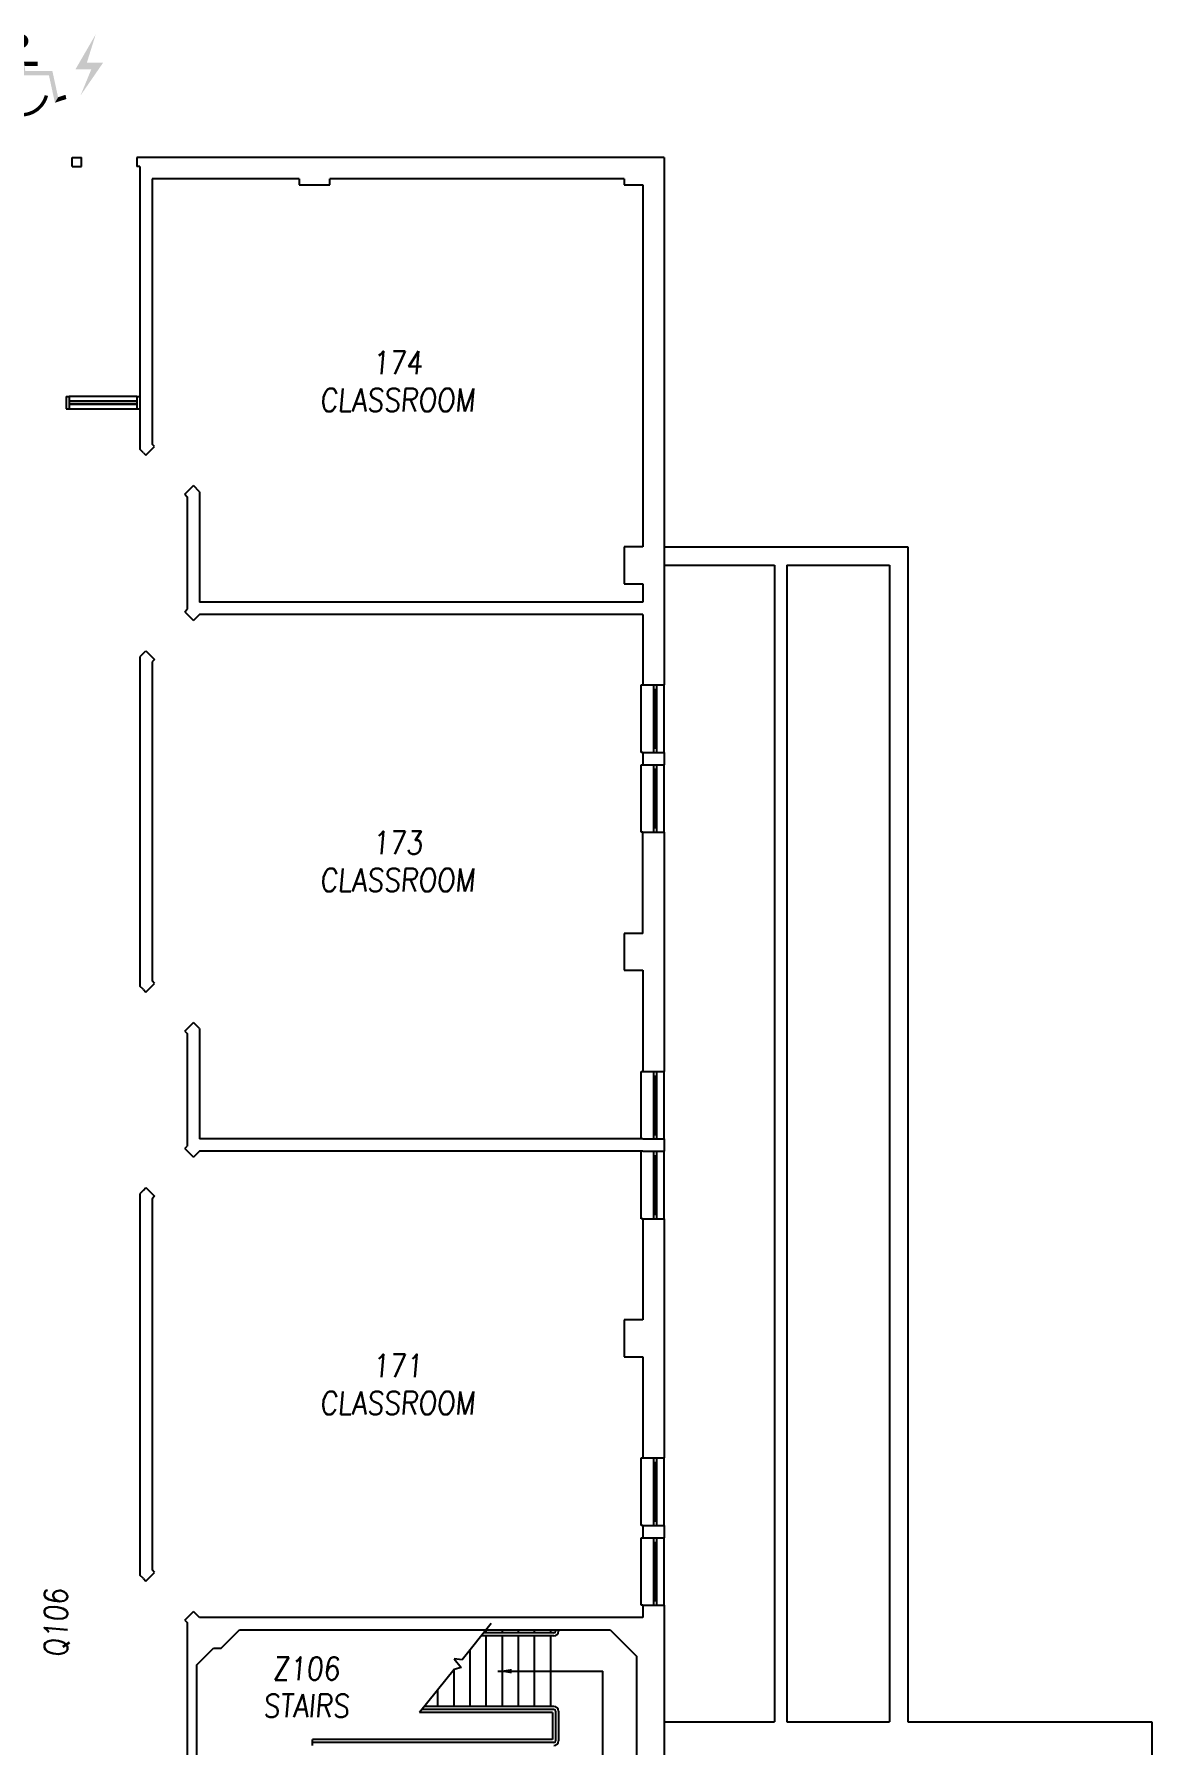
# Model space of a CAD drawing. Extents: x 689 to 4377, y 664 to 3532.
# Drawn here: x 3646 to 4375, y 2058 to 3173 of the extents above; entities that cross this region are included whole.
import ezdxf
from ezdxf.enums import TextEntityAlignment as Align

# ---------------------------------------------------------------- set-up
doc = ezdxf.new("R2010")
doc.units = 0
doc.header["$MEASUREMENT"] = 0
for name, color, linetype in [('A-BELOW', 111, 'CONTINUOUS'), ('A-FS-ID', 6, 'CONTINUOUS'), ('A-FS-NM', 6, 'CONTINUOUS'), ('A-GLAZ', 191, 'CONTINUOUS'), ('A-STRS', 4, 'CONTINUOUS'), ('A-WL-EX', 171, 'CONTINUOUS'), ('SHELL', 2, 'CONTINUOUS')]:
    doc.layers.add(name, color=color, linetype=linetype)
doc.styles.get("Standard").update_dxf_attribs({"font": 'ROMANS.shx', "width": 0.85, "oblique": 5, "height": 6})

# ---------------------------------------------------------------- blocks, each defined once
blk = doc.blocks.new('BOLT')
at = {"layer": 'SHELL', "color": 1, "const_width": 0.0186}
blk.add_lwpolyline([(-1756.3493, -1528.5973, 1), (-1756.3307, -1528.5973, 1)], format="xyb", close=True, dxfattribs=at)
at = {"layer": 'SHELL', "color": 1, "const_width": 0.00931}
for points in [[(-1756.3535, -1528.6591, 0.358291), (-1756.4099, -1528.7277, 1)], [(-1756.4099, -1528.7277, 0.880975), (-1756.2724, -1528.7451, 1)]]:
    blk.add_lwpolyline(points, format="xyb", dxfattribs=at)
at = {"layer": 'SHELL', "color": 1}
for points in [[(-1756.3517, -1528.6019), (-1756.3401, -1528.6004), (-1756.34, -1528.6904), (-1756.3298, -1528.6788)], [(-1756.1624, -1528.6559), (-1756.1932, -1528.6737), (-1756.1384, -1528.579)], [(-1756.3332, -1528.6531), (-1756.3317, -1528.6648), (-1756.2959, -1528.6531), (-1756.2959, -1528.6648)], [(-1756.1624, -1528.6559), (-1756.1182, -1528.6559), (-1756.1932, -1528.6737), (-1756.1503, -1528.6737)], [(-1756.1795, -1528.7448), (-1756.1503, -1528.6737), (-1756.1182, -1528.6559)], [(-1756.34, -1528.6904), (-1756.3298, -1528.6788), (-1756.2655, -1528.6904), (-1756.2561, -1528.6788)], [(-1756.2655, -1528.6904), (-1756.2561, -1528.6788), (-1756.2492, -1528.7649), (-1756.2406, -1528.7498)], [(-1756.2492, -1528.7649), (-1756.2406, -1528.7498), (-1756.2181, -1528.7546), (-1756.2206, -1528.7431)]]:
    blk.add_solid(points, dxfattribs=at)

msp = doc.modelspace()

# ---------------------------------------------------------------- linework, layer by layer
at = {"layer": 'A-BELOW'}
for p, q in [((3712.81344, 2936.49503), (3668.81344, 2936.49503)), ((3668.81344, 2928.49503), (3712.81344, 2928.49503)), ((4056.81344, 2838.49503), (4215.81344, 2838.49503)), ((4215.81344, 2838.49503), (4215.81344, 2072.49503)), ((4056.81344, 2826.49503), (4128.81344, 2826.49503)), ((4128.81344, 2826.49503), (4128.81344, 2072.49503)), ((4136.81344, 2826.49503), (4136.81344, 2072.49503)), ((4136.81344, 2826.49503), (4203.81344, 2826.49503)), ((4203.81344, 2826.49503), (4203.81344, 2072.49503)), ((4041.81344, 2748.49503), (4042.81344, 2748.49503)), ((4041.81344, 2704.49503), (4041.81344, 2748.49503)), ((4056.81344, 2704.49503), (4056.81344, 2748.49503)), ((4042.81344, 2704.49503), (4041.81344, 2704.49503)), ((4041.81344, 2696.49503), (4042.81344, 2696.49503)), ((4041.81344, 2652.49503), (4041.81344, 2696.49503)), ((4056.81344, 2652.49503), (4056.81344, 2696.49503)), ((4042.81344, 2652.49503), (4041.81344, 2652.49503)), ((4041.81344, 2452.49503), (4041.81344, 2496.49503)), ((4041.81344, 2496.49503), (4042.81344, 2496.49503)), ((4056.81344, 2452.49503), (4056.81344, 2496.49503)), ((4041.81344, 2400.49503), (4041.81344, 2444.49503)), ((4056.81344, 2400.49503), (4056.81344, 2444.49503)), ((4042.81344, 2400.49503), (4041.81344, 2400.49503)), ((4041.81344, 2244.49503), (4042.81344, 2244.49503)), ((4041.81344, 2200.49503), (4041.81344, 2244.49503)), ((4056.81344, 2200.49503), (4056.81344, 2244.49503)), ((4042.81344, 2200.49503), (4041.81344, 2200.49503)), ((4041.81344, 2148.49503), (4041.81344, 2192.49503)), ((4041.81344, 2192.49503), (4042.81344, 2192.49503)), ((4056.81344, 2148.49503), (4056.81344, 2192.49503)), ((4042.81344, 2148.49503), (4041.81344, 2148.49503)), ((4056.81344, 2072.49503), (4128.81344, 2072.49503)), ((4136.81344, 2072.49503), (4203.81344, 2072.49503)), ((4215.81344, 2072.49503), (4374.81344, 2072.49503)), ((4374.81344, 2072.49503), (4374.81344, 2040.49503))]:
    msp.add_line(p, q, dxfattribs=at)
at = {"layer": 'A-GLAZ'}
for p, q in [((3666.81344, 2936.49503), (3668.81344, 2936.49503)), ((3666.81344, 2936.49503), (3666.81344, 2928.49503)), ((3668.81344, 2936.49503), (3668.81344, 2928.49503)), ((3712.81344, 2933.49503), (3668.81344, 2933.49503)), ((3712.81344, 2933.24503), (3668.81344, 2933.24503)), ((3712.81344, 2936.49503), (3714.81344, 2936.49503)), ((3712.81344, 2936.49503), (3712.81344, 2928.49503)), ((3666.81344, 2928.49503), (3668.81344, 2928.49503)), ((3712.81344, 2931.49503), (3668.81344, 2931.49503)), ((3712.81344, 2931.24503), (3668.81344, 2931.24503)), ((3712.81344, 2928.49503), (3714.81344, 2928.49503)), ((4049.81344, 2748.49503), (4049.81344, 2704.49503)), ((4049.81344, 2745.49503), (4051.81344, 2745.49503)), ((4050.81344, 2745.49503), (4050.81344, 2707.49503)), ((4051.06344, 2745.49503), (4051.06344, 2707.49503)), ((4051.56344, 2745.49503), (4051.56344, 2707.49503)), ((4051.81344, 2748.49503), (4051.81344, 2704.49503)), ((4049.81344, 2707.49503), (4051.81344, 2707.49503)), ((4049.81344, 2696.49503), (4049.81344, 2652.49503)), ((4049.81344, 2693.49503), (4051.81344, 2693.49503)), ((4050.81344, 2693.49503), (4050.81344, 2655.49503)), ((4051.06344, 2693.49503), (4051.06344, 2655.49503)), ((4051.56344, 2693.49503), (4051.56344, 2655.49503)), ((4051.81344, 2696.49503), (4051.81344, 2652.49503)), ((4049.81344, 2655.49503), (4051.81344, 2655.49503)), ((4049.81344, 2496.49503), (4049.81344, 2452.49503)), ((4049.81344, 2493.49503), (4051.81344, 2493.49503)), ((4050.81344, 2493.49503), (4050.81344, 2455.49503)), ((4051.06344, 2493.49503), (4051.06344, 2455.49503)), ((4051.56344, 2493.49503), (4051.56344, 2455.49503)), ((4051.81344, 2496.49503), (4051.81344, 2452.49503)), ((4049.81344, 2455.49503), (4051.81344, 2455.49503)), ((4049.81344, 2444.49503), (4049.81344, 2400.49503)), ((4051.81344, 2444.49503), (4051.81344, 2400.49503)), ((4049.81344, 2441.49503), (4051.81344, 2441.49503)), ((4050.81344, 2441.49503), (4050.81344, 2403.49503)), ((4051.06344, 2441.49503), (4051.06344, 2403.49503)), ((4051.56344, 2441.49503), (4051.56344, 2403.49503)), ((4049.81344, 2403.49503), (4051.81344, 2403.49503)), ((4049.81344, 2244.49503), (4049.81344, 2200.49503)), ((4051.81344, 2244.49503), (4051.81344, 2200.49503)), ((4049.81344, 2241.49503), (4051.81344, 2241.49503)), ((4050.81344, 2241.49503), (4050.81344, 2203.49503)), ((4051.06344, 2241.49503), (4051.06344, 2203.49503)), ((4051.56344, 2241.49503), (4051.56344, 2203.49503)), ((4049.81344, 2203.49503), (4051.81344, 2203.49503)), ((4049.81344, 2192.49503), (4049.81344, 2148.49503)), ((4049.81344, 2189.49503), (4051.81344, 2189.49503)), ((4050.81344, 2189.49503), (4050.81344, 2151.49503)), ((4051.06344, 2189.49503), (4051.06344, 2151.49503)), ((4051.56344, 2189.49503), (4051.56344, 2151.49503)), ((4051.81344, 2192.49503), (4051.81344, 2148.49503)), ((4049.81344, 2151.49503), (4051.81344, 2151.49503))]:
    msp.add_line(p, q, dxfattribs=at)
at = {"layer": 'A-STRS'}
for p, q in [((3944.04421, 2136.49503), (3925.00234, 2112.91938)), ((3984.93844, 2130.49503), (3939.19806, 2130.49503)), ((3940.81344, 2130.49503), (3940.81344, 2132.49503)), ((3951.31344, 2130.49503), (3951.31344, 2132.49503)), ((3961.81344, 2130.49503), (3961.81344, 2132.49503)), ((3972.31344, 2130.49503), (3972.31344, 2132.49503)), ((3982.81344, 2130.49503), (3982.81344, 2132.49503)), ((3985.93844, 2132.49503), (3985.93844, 2131.49503)), ((3987.93844, 2132.49503), (3987.93844, 2131.49503)), ((3930.31344, 2082.49503), (3930.31344, 2119.49503)), ((3984.93844, 2128.49503), (3937.58268, 2128.49503)), ((3940.81344, 2082.49503), (3940.81344, 2128.49503)), ((3951.31344, 2082.49503), (3951.31344, 2128.49503)), ((3961.81344, 2082.49503), (3961.81344, 2128.49503)), ((3972.31344, 2082.49503), (3972.31344, 2128.49503)), ((3982.81344, 2082.49503), (3982.81344, 2128.49503)), ((3924.43844, 2107.99503), (3919.81344, 2106.49503)), ((3919.93844, 2113.49503), (3924.43844, 2107.99503)), ((3925.00234, 2112.91938), (3919.93844, 2113.49503)), ((3919.81344, 2106.49503), (3897.19806, 2078.49503)), ((3919.81344, 2082.49503), (3919.81344, 2106.49503)), ((3948.31344, 2105.49503), (4016.81344, 2105.49503)), ((4016.81344, 2033.49503), (4016.81344, 2105.49503)), ((3909.31344, 2082.49503), (3909.31344, 2093.49503)), ((3983.93844, 2078.49503), (3897.19806, 2078.49503)), ((3984.93844, 2080.49503), (3898.81344, 2080.49503)), ((3984.93844, 2082.49503), (3900.42883, 2082.49503)), ((3983.93844, 2078.49503), (3983.93844, 2060.99503)), ((3985.93844, 2079.49503), (3985.93844, 2059.99503)), ((3987.93844, 2079.49503), (3987.93844, 2059.99503)), ((3983.93844, 2060.99503), (3827.56344, 2060.99503)), ((3827.56344, 2056.99503), (3827.56344, 2060.99503)), ((3984.93844, 2058.99503), (3827.56344, 2058.99503))]:
    msp.add_line(p, q, dxfattribs=at)
for centre, radius, start, end in [((3984.93844, 2131.49503), 3, 270, 0), ((3984.93844, 2131.49503), 1, 270, 0), ((3984.93844, 2079.49503), 3, 0, 90), ((3984.93844, 2079.49503), 1, 0, 90), ((3984.93844, 2059.99503), 3, 270, 0), ((3984.93844, 2059.99503), 1, 270, 0)]:
    msp.add_arc(centre, radius, start, end, dxfattribs=at)
msp.add_solid([(3957.31344, 2103.99503), (3957.31344, 2106.99503), (3948.31344, 2105.49503)], dxfattribs=at)
at = {"layer": 'A-WL-EX'}
for p, q in [((3670.81344, 3086.49503), (3670.81344, 3092.49503)), ((3670.81344, 3092.49503), (3676.81344, 3092.49503)), ((3676.81344, 3086.49503), (3676.81344, 3092.49503)), ((4056.81344, 3092.49503), (3712.81344, 3092.49503)), ((3712.81344, 3092.49503), (3712.81344, 3086.49503)), ((4056.81344, 3092.49503), (4056.81344, 2748.49503)), ((3670.81344, 3086.49503), (3676.81344, 3086.49503)), ((3714.81344, 3086.49503), (3712.81344, 3086.49503)), ((3714.81344, 3086.49503), (3714.81344, 2902.18132)), ((3722.81344, 3078.49503), (3722.81344, 2905.49503)), ((3818.81344, 3078.49503), (3722.81344, 3078.49503)), ((3818.81344, 3078.49503), (3818.81344, 3074.49503)), ((4030.81344, 3078.49503), (3838.81344, 3078.49503)), ((3838.81344, 3074.49503), (3838.81344, 3078.49503)), ((4030.81344, 3078.49503), (4030.81344, 3074.49503)), ((3818.81344, 3074.49503), (3838.81344, 3074.49503)), ((4030.81344, 3074.49503), (4042.81344, 3074.49503)), ((4042.81344, 3074.49503), (4042.81344, 2838.49503)), ((3717.15659, 2899.83818), (3714.81344, 2902.18132)), ((3717.15659, 2899.83818), (3718.7571, 2898.23767)), ((3718.7571, 2898.23767), (3724.41395, 2903.89453)), ((3724.41395, 2903.89453), (3722.81344, 2905.49503)), ((3744.21294, 2872.78183), (3749.86979, 2878.43868)), ((3753.81344, 2874.49503), (3749.86979, 2878.43868)), ((3744.21294, 2872.78183), (3745.81344, 2871.18132)), ((3745.81344, 2871.18132), (3745.81344, 2797.80874)), ((3753.81344, 2874.49503), (3753.81344, 2802.49503)), ((4030.81344, 2838.49503), (4030.81344, 2814.49503)), ((4042.81344, 2838.49503), (4030.81344, 2838.49503)), ((4030.81344, 2814.49503), (4042.81344, 2814.49503)), ((4042.81344, 2814.49503), (4042.81344, 2802.49503)), ((4042.81344, 2802.49503), (3753.81344, 2802.49503)), ((3744.21294, 2796.20824), (3745.81344, 2797.80874)), ((3744.21294, 2796.20824), (3749.86979, 2790.55138)), ((3753.81344, 2794.49503), (3749.86979, 2790.55138)), ((4042.81344, 2794.49503), (3753.81344, 2794.49503)), ((4042.81344, 2794.49503), (4042.81344, 2748.49503)), ((3717.15659, 2769.15189), (3714.81344, 2766.80874)), ((3714.81344, 2766.80874), (3714.81344, 2552.18132)), ((3717.15659, 2769.15189), (3718.7571, 2770.75239)), ((3718.7571, 2770.75239), (3724.41395, 2765.09554)), ((3724.41395, 2765.09554), (3722.81344, 2763.49503)), ((3722.81344, 2763.49503), (3722.81344, 2555.49503)), ((4042.81344, 2748.49503), (4056.81344, 2748.49503)), ((4042.81344, 2704.49503), (4056.81344, 2704.49503)), ((4042.81344, 2704.49503), (4042.81344, 2696.49503)), ((4056.81344, 2704.49503), (4056.81344, 2696.49503)), ((4042.81344, 2696.49503), (4056.81344, 2696.49503)), ((4042.81344, 2652.49503), (4056.81344, 2652.49503)), ((4042.81344, 2586.49503), (4042.81344, 2652.49503)), ((4056.81344, 2652.49503), (4056.81344, 2496.49503)), ((4030.81344, 2586.49503), (4030.81344, 2562.49503)), ((4042.81344, 2586.49503), (4030.81344, 2586.49503)), ((3724.41395, 2553.89453), (3722.81344, 2555.49503)), ((4030.81344, 2562.49503), (4042.81344, 2562.49503)), ((4042.81344, 2562.49503), (4042.81344, 2496.49503)), ((3717.15659, 2549.83818), (3714.81344, 2552.18132)), ((3717.15659, 2549.83818), (3718.7571, 2548.23767)), ((3718.7571, 2548.23767), (3724.41395, 2553.89453)), ((3744.21294, 2522.78183), (3749.86979, 2528.43868)), ((3744.21294, 2522.78183), (3745.81344, 2521.18132)), ((3745.81344, 2521.18132), (3745.81344, 2447.80874)), ((3753.81344, 2524.49503), (3749.86979, 2528.43868)), ((3753.81344, 2524.49503), (3753.81344, 2452.49503)), ((4042.81344, 2496.49503), (4056.81344, 2496.49503)), ((3744.21294, 2446.20824), (3745.81344, 2447.80874)), ((3744.21294, 2446.20824), (3749.86979, 2440.55138)), ((3753.81344, 2444.49503), (3749.86979, 2440.55138)), ((4042.81344, 2452.49503), (3753.81344, 2452.49503)), ((4042.81344, 2444.49503), (3753.81344, 2444.49503)), ((4042.81344, 2452.49503), (4056.81344, 2452.49503)), ((4042.81344, 2444.49503), (4056.81344, 2444.49503)), ((4056.81344, 2452.49503), (4056.81344, 2444.49503)), ((3717.15659, 2419.15189), (3718.7571, 2420.75239)), ((3718.7571, 2420.75239), (3724.41395, 2415.09554)), ((3717.15659, 2419.15189), (3714.81344, 2416.80874)), ((3714.81344, 2416.80874), (3714.81344, 2168.18132)), ((3724.41395, 2415.09554), (3722.81344, 2413.49503)), ((3722.81344, 2413.49503), (3722.81344, 2171.49503)), ((4042.81344, 2400.49503), (4042.81344, 2334.49503)), ((4042.81344, 2400.49503), (4056.81344, 2400.49503)), ((4056.81344, 2400.49503), (4056.81344, 2244.49503)), ((4042.81344, 2334.49503), (4030.81344, 2334.49503)), ((4030.81344, 2334.49503), (4030.81344, 2310.49503)), ((4030.81344, 2310.49503), (4042.81344, 2310.49503)), ((4042.81344, 2310.49503), (4042.81344, 2244.49503)), ((4042.81344, 2244.49503), (4056.81344, 2244.49503)), ((4042.81344, 2200.49503), (4056.81344, 2200.49503)), ((4042.81344, 2200.49503), (4042.81344, 2192.49503)), ((4056.81344, 2200.49503), (4056.81344, 2192.49503)), ((4042.81344, 2192.49503), (4056.81344, 2192.49503)), ((3717.15659, 2165.83818), (3714.81344, 2168.18132)), ((3717.15659, 2165.83818), (3718.7571, 2164.23767)), ((3718.7571, 2164.23767), (3724.41395, 2169.89453)), ((3724.41395, 2169.89453), (3722.81344, 2171.49503)), ((3744.21294, 2138.78183), (3749.86979, 2144.43868)), ((3753.81344, 2140.49503), (3749.86979, 2144.43868)), ((4042.81344, 2148.49503), (4056.81344, 2148.49503)), ((4042.81344, 2148.49503), (4042.81344, 2140.49503)), ((4056.81344, 2148.49503), (4056.81344, 1996.99503)), ((3744.21294, 2138.78183), (3745.81344, 2137.18132)), ((3745.81344, 2137.18132), (3745.81344, 1998.99503)), ((4042.81344, 2140.49503), (3753.81344, 2140.49503)), ((3767.81344, 2120.49503), (3779.81344, 2132.49503)), ((3779.81344, 2132.49503), (4021.60024, 2132.49503)), ((4021.60024, 2132.49503), (4038.81344, 2115.28183)), ((3751.81344, 2109.49503), (3762.81344, 2120.49503)), ((3762.81344, 2120.49503), (3767.81344, 2120.49503)), ((3751.81344, 2109.49503), (3751.81344, 2034.99503)), ((4038.81344, 2115.28183), (4038.81344, 2036.20824))]:
    msp.add_line(p, q, dxfattribs=at)

# ---------------------------------------------------------------- block references
at = {"layer": 'SHELL', "xscale": 240, "yscale": 240, "zscale": 240}
msp.add_blockref('BOLT', (425159.31485, 370031.63956), dxfattribs=at)

# ---------------------------------------------------------------- texts
at = {"layer": 'A-FS-ID', "oblique": 5, "width": 0.85}
for s, p in [('174', (3882.81344, 2958.58971)), ('173', (3882.81344, 2645.58971)), ('171', (3882.81344, 2304.58971)), ('Z106', (3823.31344, 2107.19314))]:
    msp.add_text(s, height=15, dxfattribs=at).set_placement(p, align=Align.MIDDLE)
msp.add_text('Q106', height=15, rotation=90, dxfattribs=at).set_placement((3660.81344, 2136.90119), align=Align.MIDDLE)
at = {"layer": 'A-FS-NM', "oblique": 5, "width": 0.85}
for s, p in [('CLASSROOM', (3882.81344, 2934.30399)), ('CLASSROOM', (3882.81344, 2621.30399)), ('CLASSROOM', (3882.81344, 2280.30399)), ('STAIRS', (3823.31344, 2082.90743))]:
    msp.add_text(s, height=15, dxfattribs=at).set_placement(p, align=Align.MIDDLE)

doc.saveas('drawing.dxf')
